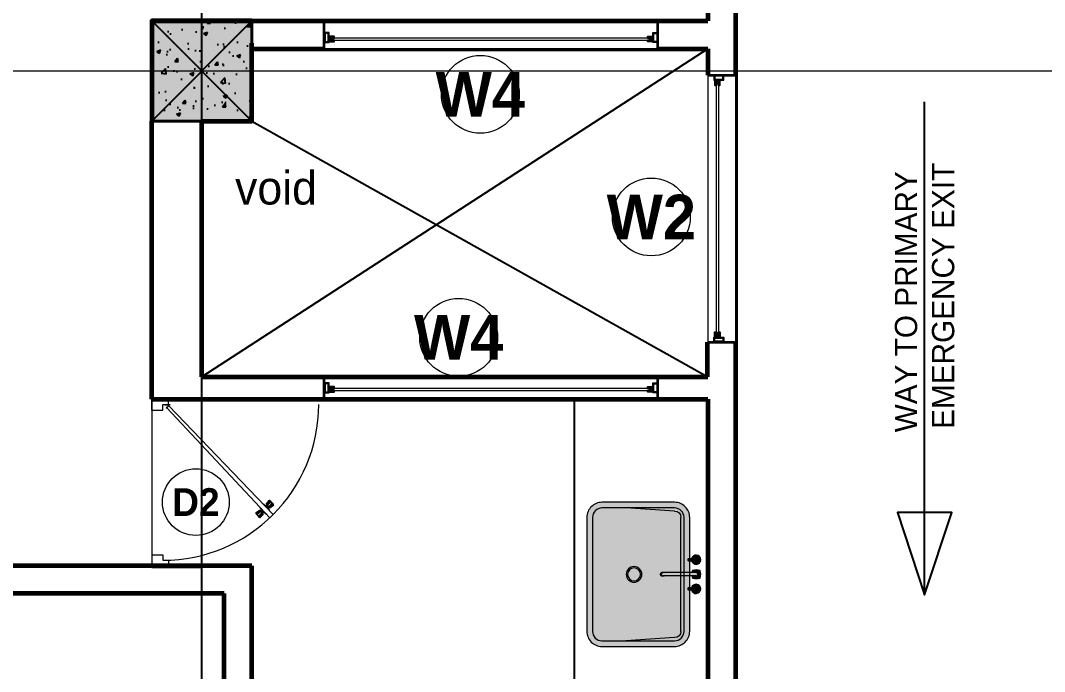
# Model space of a CAD drawing. Header units: feet. Extents: x 109753 to 150441, y 47761 to 75080.
# Drawn here: x 126728.4 to 126912.5, y 50804.8 to 50921.9 of the extents above; entities that cross this region are included whole.
import ezdxf

# ---------------------------------------------------------------- set-up
doc = ezdxf.new("R2010")
doc.units = ezdxf.units.FT
doc.header["$LTSCALE"] = 50
doc.header["$MEASUREMENT"] = 0
for name, pattern in [('( Hidden )', [0.375, 0.25, -0.125]), ('ACAD_ISO04W100', [30, 24, -3, 0, -3]), ('CENTER', [2, 1.25, -0.25, 0.25, -0.25]), ('DASHED', [0.75, 0.5, -0.25])]:
    doc.linetypes.add(name, pattern=pattern)
for name, color, linetype, lineweight in [('A-Furniture', 175, 'Continuous', 0), ('CENTRELINE', 146, 'CENTER', 18), ('COLUMN', 16, 'Continuous', 40), ('DOORS', 7, 'Continuous', 15), ('FIXTURES', 251, 'Continuous', 5), ('TEXT', 181, 'Continuous', 13), ('WALL', 1, 'Continuous', 60), ('WINDOW', 197, 'Continuous', 25)]:
    doc.layers.add(name, color=color, linetype=linetype, lineweight=lineweight)
doc.layers.add('HACTH', color=251, linetype='Continuous')
doc.styles.add('GL_Imperial', font='GOTHIC.TTF', dxfattribs={"height": 8})

# ---------------------------------------------------------------- blocks, each defined once
blk = doc.blocks.new('WIN 4 FRAME')
at = {"true_color": 0x939598}
h = blk.add_hatch(color=252, dxfattribs=at)
h.dxf.hatch_style = 1
h.paths.add_polyline_path([(0, 4.05), (0, 0), (2.02, 0), (2.02, 2.02), (2.02, 2.02), (2.02, 4.05)])
h.paths.add_polyline_path([(1.62, 0.4), (0.4, 0.4), (0.4, 3.64), (1.62, 3.64)], flags=16)
at = {"lineweight": 18}
for points in [[(2.02, 0), (2.02, 4.05), (0, 4.05), (0, 0)], [(0.4, 3.64), (0.4, 0.4), (1.62, 0.4), (1.62, 3.64)]]:
    blk.add_lwpolyline(points, close=True, dxfattribs=at)
blk = doc.blocks.new('WIN IN FRAME 2')
at = {"true_color": 0x939598}
h = blk.add_hatch(color=252, dxfattribs=at)
h.dxf.hatch_style = 1
h.paths.add_polyline_path([(0, 2.02), (0, 0), (2.02, 0), (2.02, 0.61), (1.21, 0.61), (1.21, 1.42), (2.02, 1.42), (2.02, 2.02)])
blk.add_lwpolyline([(1.21, 1.42), (2.02, 1.42), (2.02, 2.02), (0, 2.02), (0, 0), (2.02, 0), (2.02, 0.61), (1.21, 0.61)], close=True)
blk = doc.blocks.new('*U1180')
blk.add_wipeout([(0, -0.2), (135, -0.2), (135, 9.2), (0, 9.2)]).dxf.layer = 'WINDOW'
at = {"layer": 'WINDOW', "color": 35, "lineweight": 5}
for p, q in [((135, 9), (0, 9)), ((135, 0), (0, 0))]:
    blk.add_line(p, q, dxfattribs=at)
at = {"layer": 'WINDOW', "color": 10, "lineweight": 35}
for p, q in [((0, 0), (0, 9)), ((135, 0), (135, 9))]:
    blk.add_line(p, q, dxfattribs=at)
at = {"layer": 'WINDOW', "lineweight": 9}
blk.add_lwpolyline([(3.24, 3.49), (131.76, 3.49), (131.76, 4.3), (3.24, 4.3)], close=True, dxfattribs=at)
at = {"layer": 'WINDOW', "lineweight": 5}
for name, p in [('WIN 4 FRAME', (0, 2.48)), ('WIN IN FRAME 2', (2.02, 2.88))]:
    blk.add_blockref(name, p, dxfattribs=at)
at = {"layer": 'WINDOW', "lineweight": 5, "xscale": -1}
for name, p in [('WIN IN FRAME 2', (132.98, 2.88)), ('WIN 4 FRAME', (135, 2.48))]:
    blk.add_blockref(name, p, dxfattribs=at)
blk = doc.blocks.new('*U1179')
at = {"color": 9, "linetype": '( Hidden )', "lineweight": 0, "ltscale": 5, "true_color": 0xc7c8ca}
blk.add_line((0, 0), (30, 0), dxfattribs=at)
blk.add_arc((1, 2), 28, 0, 90, dxfattribs=at)
at = {"layer": 'DOORS', "color": 8}
for p, q in [((18.89, 20.61), (18.25, 21.16)), ((18.94, 20.65), (18.28, 21.21)), ((19.02, 20.72), (18.39, 21.31)), ((18.61, 21.58), (18.5, 21.47)), ((18.51, 21.46), (18.5, 21.47)), ((19.12, 20.82), (18.52, 21.43)), ((18.61, 21.58), (18.72, 21.68)), ((18.73, 21.67), (18.72, 21.68)), ((19.32, 21.01), (18.76, 21.66)), ((19.43, 21.11), (18.88, 21.77)), ((18.97, 20.17), (19.21, 20.53)), ((19.51, 21.19), (18.99, 21.87)), ((19.55, 21.23), (19.04, 21.91)), ((19.16, 20.62), (19.09, 20.7)), ((19.18, 20.64), (19.1, 20.72)), ((19.12, 20.32), (19.27, 20.58)), ((19.22, 20.67), (19.14, 20.76)), ((19.28, 20.73), (19.2, 20.81)), ((19.29, 20.47), (19.33, 20.64)), ((19.41, 20.85), (19.33, 20.93)), ((19.47, 20.9), (19.39, 20.99)), ((19.42, 20.59), (19.4, 20.7)), ((19.5, 20.94), (19.43, 21.02)), ((19.53, 20.7), (19.43, 20.73)), ((19.52, 20.96), (19.45, 21.04)), ((19.66, 20.82), (19.5, 20.79)), ((19.83, 20.98), (19.56, 20.85)), ((19.99, 21.13), (19.61, 20.9)), ((20.46, 20.31), (20.31, 20.04)), ((20.62, 20.46), (20.37, 20.1)), ((19.59, 19.5), (19.97, 19.72)), ((19.75, 19.65), (20.02, 19.77)), ((19.92, 19.8), (20.08, 19.83)), ((20.03, 19.39), (20.54, 18.72)), ((20.05, 19.92), (20.15, 19.9)), ((20.06, 19.67), (20.13, 19.58)), ((20.07, 19.44), (20.59, 18.75)), ((20.08, 19.68), (20.15, 19.6)), ((20.11, 19.72), (20.19, 19.64)), ((20.15, 19.51), (20.7, 18.85)), ((20.16, 20.03), (20.18, 19.92)), ((20.17, 19.77), (20.25, 19.69)), ((20.29, 20.15), (20.25, 19.99)), ((20.25, 19.61), (20.82, 18.97)), ((20.3, 19.9), (20.38, 19.81)), ((20.36, 19.95), (20.44, 19.87)), ((20.4, 19.99), (20.48, 19.9)), ((20.42, 20), (20.49, 19.92)), ((20.46, 19.8), (21.07, 19.19)), ((20.56, 19.9), (21.19, 19.31)), ((20.64, 19.98), (21.3, 19.41)), ((20.69, 20.01), (21.33, 19.46)), ((20.85, 18.96), (20.87, 18.94)), ((20.98, 19.05), (20.87, 18.94)), ((20.98, 19.05), (21.09, 19.15)), ((21.07, 19.16), (21.09, 19.15))]:
    blk.add_line(p, q, dxfattribs=at)
at = {"layer": 'DOORS', "color": 1}
for p, q in [((18.27, 21.2), (18.64, 21.54)), ((18.83, 20.62), (18.27, 21.11)), ((18.29, 21.26), (18.62, 21.56)), ((18.31, 21.24), (18.29, 21.26)), ((18.94, 21.87), (18.62, 21.56)), ((19.01, 21.89), (18.64, 21.54)), ((18.91, 20.62), (19.22, 20.92)), ((18.91, 20.12), (19.13, 20.45)), ((18.96, 21.85), (18.94, 21.87)), ((18.99, 20.7), (19, 20.7)), ((19.08, 20.69), (19.27, 20.87)), ((19.16, 20.61), (19.08, 20.7)), ((19.54, 21.29), (19.09, 21.88)), ((19.13, 20.45), (19.14, 20.45)), ((19.14, 20.53), (19.15, 20.53)), ((19.15, 20.61), (19.34, 20.79)), ((19.54, 21.21), (19.22, 20.92)), ((19.46, 21.05), (19.27, 20.87)), ((19.54, 20.97), (19.34, 20.79)), ((19.53, 20.96), (19.45, 21.05)), ((19.46, 21.13), (19.46, 21.13)), ((19.61, 20.97), (19.62, 20.97)), ((19.7, 20.97), (19.69, 20.97)), ((20.04, 21.18), (19.7, 20.97)), ((20.12, 21.17), (20.12, 21.18)), ((20.68, 20.5), (20.45, 20.18)), ((20.67, 20.59), (20.68, 20.58)), ((18.91, 20.04), (18.9, 20.04)), ((19.46, 19.45), (19.46, 19.44)), ((19.54, 19.44), (19.88, 19.65)), ((19.88, 19.65), (19.89, 19.65)), ((19.97, 19.65), (19.96, 19.65)), ((20.04, 19.65), (20.24, 19.83)), ((20.04, 19.41), (20.36, 19.71)), ((20.04, 19.34), (20.49, 18.74)), ((20.05, 19.66), (20.13, 19.58)), ((20.12, 19.57), (20.31, 19.75)), ((20.13, 19.49), (20.12, 19.49)), ((20.43, 20.02), (20.24, 19.83)), ((20.5, 19.93), (20.31, 19.75)), ((20.67, 20), (20.36, 19.71)), ((20.42, 20.01), (20.5, 19.93)), ((20.44, 20.09), (20.43, 20.1)), ((20.45, 20.18), (20.44, 20.17)), ((20.57, 18.73), (20.94, 19.08)), ((20.59, 19.92), (20.59, 19.93)), ((20.62, 18.78), (20.64, 18.75)), ((20.64, 18.75), (20.96, 19.06)), ((20.75, 20), (21.31, 19.51)), ((21.31, 19.43), (20.94, 19.08)), ((21.29, 19.36), (20.96, 19.06)), ((21.27, 19.39), (21.29, 19.36))]:
    blk.add_line(p, q, dxfattribs=at)
at = {"layer": 'DOORS'}
for p, q in [((0, 3), (0, 0)), ((1, 3), (0, 3)), ((1, 2.37), (1, 3.03)), ((1, 2), (1, 3)), ((1.06, 2.37), (1, 2.37)), ((2, 2), (1, 2)), ((1.06, 2.37), (1.06, 3.01)), ((1.61, 2.6), (1.16, 3.05)), ((1.65, 2.64), (1.18, 3.11)), ((1.65, 2.64), (1.61, 2.6)), ((2, 0), (2, 2)), ((28, 0), (28, 2)), ((28, 2), (29, 2)), ((29, 2), (29, 3)), ((29, 3), (30, 3)), ((30, 0), (30, 3)), ((2, 0), (0, 0)), ((28, 0), (30, 0))]:
    blk.add_line(p, q, dxfattribs=at)
blk.add_lwpolyline([(1.2, 3.08), (20.77, 21.82), (21.36, 21.23), (1.58, 2.7)], dxfattribs=at)
for radius in [0.111, 0.0537]:
    blk.add_circle((1.07, 3.12), radius, dxfattribs=at)
at = {"layer": 'DOORS', "color": 1}
for centre, start, end in [((18.31, 21.15), 133.134, 229.2104), ((18.87, 20.67), 229.2104, 313.134), ((19.04, 20.73), 223.134, 313.134), ((19.05, 21.85), 37.0576, 133.134), ((19.19, 20.57), 133.134, 217.8768), ((19.1, 20.49), 313.134, 37.8768), ((19.42, 21.09), 313.134, 43.134), ((19.5, 21.25), 313.134, 37.0576), ((19.58, 20.93), 48.3913, 133.134), ((19.66, 21.01), 228.3913, 313.134), ((20.08, 21.14), 43.134, 133.134), ((20.64, 20.54), 313.134, 43.134), ((18.94, 20.08), 133.134, 223.134), ((19.5, 19.48), 223.134, 313.134), ((19.92, 19.61), 48.3913, 133.134), ((20, 19.69), 228.3913, 313.134), ((20.08, 19.37), 133.134, 217.0576), ((20.16, 19.53), 133.134, 223.134), ((20.48, 20.13), 133.134, 217.8768), ((20.39, 20.06), 313.134, 37.8768), ((20.53, 18.78), 217.0576, 313.134), ((20.54, 19.89), 43.134, 133.134), ((20.71, 19.96), 49.2104, 133.134), ((21.28, 19.47), 313.134, 49.2104)]:
    blk.add_arc(centre, 0.0571, start, end, dxfattribs=at)
blk = doc.blocks.new('*U1074')
blk.add_wipeout([(0, -0.2), (108, -0.2), (108, 11.45), (0, 11.45)]).dxf.layer = 'WINDOW'
at = {"layer": 'WINDOW', "color": 35, "lineweight": 5}
for p, q in [((108, 11.25), (0, 11.25)), ((108, 0), (0, 0))]:
    blk.add_line(p, q, dxfattribs=at)
at = {"layer": 'WINDOW', "color": 10, "lineweight": 35}
for p, q in [((0, 0), (0, 11.25)), ((108, 0), (108, 11.25))]:
    blk.add_line(p, q, dxfattribs=at)
at = {"layer": 'WINDOW', "lineweight": 9}
blk.add_lwpolyline([(3.24, 3.49), (104.76, 3.49), (104.76, 4.3), (3.24, 4.3)], close=True, dxfattribs=at)
at = {"layer": 'WINDOW', "lineweight": 5}
for name, p in [('WIN 4 FRAME', (0, 2.48)), ('WIN IN FRAME 2', (2.02, 2.88))]:
    blk.add_blockref(name, p, dxfattribs=at)
at = {"layer": 'WINDOW', "lineweight": 5, "xscale": -1}
for name, p in [('WIN IN FRAME 2', (105.98, 2.88)), ('WIN 4 FRAME', (108, 2.48))]:
    blk.add_blockref(name, p, dxfattribs=at)
blk = doc.blocks.new('*U1181')
blk.add_wipeout([(0, -0.2), (135, -0.2), (135, 11.45), (0, 11.45)]).dxf.layer = 'WINDOW'
at = {"layer": 'WINDOW', "color": 35, "lineweight": 5}
for p, q in [((135, 11.25), (0, 11.25)), ((135, 0), (0, 0))]:
    blk.add_line(p, q, dxfattribs=at)
at = {"layer": 'WINDOW', "color": 10, "lineweight": 35}
for p, q in [((0, 0), (0, 11.25)), ((135, 0), (135, 11.25))]:
    blk.add_line(p, q, dxfattribs=at)
at = {"layer": 'WINDOW', "lineweight": 9}
blk.add_lwpolyline([(3.24, 3.49), (131.76, 3.49), (131.76, 4.3), (3.24, 4.3)], close=True, dxfattribs=at)
at = {"layer": 'WINDOW', "lineweight": 5}
for name, p in [('WIN 4 FRAME', (0, 2.48)), ('WIN IN FRAME 2', (2.02, 2.88))]:
    blk.add_blockref(name, p, dxfattribs=at)
at = {"layer": 'WINDOW', "lineweight": 5, "xscale": -1}
for name, p in [('WIN IN FRAME 2', (132.98, 2.88)), ('WIN 4 FRAME', (135, 2.48))]:
    blk.add_blockref(name, p, dxfattribs=at)
blk = doc.blocks.new('A$C62EE282B')
at = {"true_color": 0xaaabad}
h = blk.add_hatch(color=253, dxfattribs=at)
h.dxf.hatch_style = 1
h.paths.add_polyline_path([(-30.6, 54.1), (-49, 54.2, -0.414214), (-51, 56.1), (-50.9, 60, -0.414214), (-49, 62), (-30.6, 61.9, -6.364491)])
at = {"true_color": 0x646d72}
h = blk.add_hatch(color=251, dxfattribs=at)
h.dxf.hatch_style = 1
h.paths.add_polyline_path([(-36.7, 54.1), (-32.6, 54.1, 7.383374), (-32.6, 61.9), (-36.7, 62, -9.431853)])
at = {"true_color": 0xcecdcb}
h = blk.add_hatch(color=254, dxfattribs=at)
h.dxf.hatch_style = 1
h.paths.add_polyline_path([(-32.6, 54.1), (-30.6, 54.1, 6.364491), (-30.6, 61.9), (-32.6, 61.9, -7.383374)])
h = blk.add_hatch(color=254, dxfattribs=at)
h.dxf.hatch_style = 1
h.paths.add_polyline_path([(-159.4, 3.8), (-158.5, 5.1), (-157.5, 6.2), (-156.2, 7.1), (-154.7, 7.7), (-153.2, 8), (-150.8, 8), (-151.7, 8), (-151.9, 7.9), (-153.3, 7.6), (-154.7, 6.9), (-155.9, 6), (-156.9, 4.9), (-157.7, 3.7), (-158.3, 2.2), (-158.5, 0.8), (-158.5, -0.8), (-158.3, -2.2), (-157.7, -3.7), (-156.9, -4.9), (-155.9, -6), (-154.7, -6.9), (-153.3, -7.6), (-151.9, -7.9), (-151.7, -8), (-150.8, -8), (-153.2, -8), (-154.7, -7.7), (-156.2, -7.1), (-157.5, -6.2), (-158.5, -5.1), (-159.4, -3.8), (-160, -2.3), (-160.3, -0.8), (-160.3, 0.8), (-160, 2.3)])
at = {"true_color": 0x646d72}
h = blk.add_hatch(color=251, dxfattribs=at)
h.dxf.hatch_style = 1
h.paths.add_polyline_path([(-151.9, -7.9), (-153.3, -7.6), (-154.7, -6.9), (-155.9, -6), (-156.9, -4.9), (-157.7, -3.7), (-158.3, -2.2), (-158.5, -0.8), (-158.5, 0.8), (-158.3, 2.2), (-157.7, 3.7), (-156.9, 4.9), (-155.9, 6), (-154.7, 6.9), (-153.3, 7.6), (-151.9, 7.9), (-151.7, 8), (-150.4, 8), (-148.9, 7.8), (-147.5, 7.4), (-146.2, 6.6), (-151.3, 6.6), (-152.9, 6.2), (-154, 5.7), (-154.9, 4.9), (-155.7, 4), (-156.4, 3), (-156.8, 1.8), (-157.1, 0.6), (-157.1, -0.6), (-156.8, -1.8), (-156.4, -3), (-155.7, -4), (-154.9, -4.9), (-154, -5.7), (-152.9, -6.2), (-151.7, -6.5), (-150.5, -6.6), (-146.2, -6.6), (-147.5, -7.4), (-148.9, -7.8), (-150.4, -8)], flags=17)
at = {"true_color": 0xcecdcb}
h = blk.add_hatch(color=254, dxfattribs=at)
h.dxf.hatch_style = 1
h.paths.add_polyline_path([(-17.5, 6.6, -1), (-17.5, -6.6), (-75.3, -6.6), (-146.2, -6.6), (-150.5, -6.6), (-151.7, -6.5), (-152.9, -6.2), (-154, -5.7), (-154.9, -4.9), (-155.7, -4), (-156.4, -3), (-156.8, -1.8), (-157.1, -0.6), (-157.1, 0.6), (-156.8, 1.8), (-156.4, 3), (-155.7, 4), (-154.9, 4.9), (-154, 5.7), (-152.9, 6.2), (-151.7, 6.5), (-150.5, 6.6), (-146.2, 6.6), (-75.3, 6.6)])
at = {"true_color": 0x646d72}
h = blk.add_hatch(color=251, dxfattribs=at)
h.dxf.hatch_style = 1
h.paths.add_polyline_path([(-2, 14.8, -0.134336), (-2, -14.8, -0.265125), (-2.7, -15.5, -0.134336), (-32.3, -15.5, -0.130311), (-32.7, -15.2), (-29.4, -11.9), (-33.5, -12.6, -0.026985), (-34.6, -6.6), (-30.3, -6.6, 0.022884), (-29.5, -11.2, 0.28938), (-28.7, -12, 0.111472), (-6.2, -12, 0.28938), (-5.5, -11.2, 0.111472), (-5.5, 11.2, 0.28938), (-6.2, 12, 0.111472), (-28.7, 12, 0.28938), (-29.5, 11.2, 0.022884), (-30.3, 6.6), (-34.6, 6.6, -0.026985), (-33.5, 12.6), (-29.4, 11.9), (-32.7, 15.2, -0.130311), (-32.3, 15.5, -0.134336), (-2.7, 15.5, -0.265125)])
h = blk.add_hatch(color=251, dxfattribs=at)
h.dxf.hatch_style = 1
h.paths.add_polyline_path([(-29.4, 11.9), (-33.5, 12.6, -0.010033), (-33, 14.8, -0.130311), (-32.7, 15.2)], flags=17)
at = {"true_color": 0xaaabad}
h = blk.add_hatch(color=253, dxfattribs=at)
h.dxf.hatch_style = 1
h.paths.add_polyline_path([(-23.2, -6.6), (-17.5, -6.6, 1), (-17.5, 6.6), (-23.2, 6.6, -2.170959)], flags=16)
h.paths.add_polyline_path([(-6.2, 12, -0.28938), (-5.5, 11.2, -0.111472), (-5.5, -11.2, -0.28938), (-6.2, -12, -0.111472), (-28.7, -12, -0.28938), (-29.5, -11.2, -0.022884), (-30.3, -6.6), (-27.8, -6.6, 3.389161), (-27.8, 6.6), (-30.3, 6.6, -0.022884), (-29.5, 11.2, -0.28938), (-28.7, 12, -0.111472)])
h = blk.add_hatch(color=253, dxfattribs=at)
h.dxf.hatch_style = 1
h.paths.add_polyline_path([(-23.2, 6.6), (-27.8, 6.6, -3.389161), (-27.8, -6.6), (-23.2, -6.6, 2.170959)])
h.paths.add_polyline_path([(-17.5, 6.6), (-23.2, 6.6, -2.170959), (-23.2, -6.6), (-17.5, -6.6, 1)], flags=17)
at = {"true_color": 0x646d72}
h = blk.add_hatch(color=251, dxfattribs=at)
h.dxf.hatch_style = 1
h.paths.add_polyline_path([(-36.7, -62), (-32.6, -62, 7.383374), (-32.6, -54.2), (-36.7, -54.2, -9.431853)])
h = blk.add_hatch(color=251, dxfattribs=at)
h.dxf.hatch_style = 1
h.paths.add_polyline_path([(-29.4, -11.9), (-32.7, -15.2, -0.130311), (-33, -14.8, -0.010033), (-33.5, -12.6)], flags=17)
at = {"true_color": 0xaaabad}
h = blk.add_hatch(color=253, dxfattribs=at)
h.dxf.hatch_style = 1
h.paths.add_polyline_path([(-30.6, -62), (-49, -62, -0.414214), (-51, -60), (-50.9, -56.1, -0.414214), (-49, -54.2), (-30.6, -54.2, -6.364491)])
at = {"true_color": 0xcecdcb}
h = blk.add_hatch(color=254, dxfattribs=at)
h.dxf.hatch_style = 1
h.paths.add_polyline_path([(-32.6, -62), (-30.6, -62, 6.364491), (-30.6, -54.2), (-32.6, -54.2, -7.383374)])
at = {"color": 7, "ltscale": 0.1}
for p, q in [((-146.2, 6.6), (-150.5, 6.6)), ((-17.5, 6.6), (-75.3, 6.6)), ((-146.2, -6.6), (-150.5, -6.6)), ((-17.5, -6.6), (-75.3, -6.6))]:
    blk.add_line(p, q, dxfattribs=at)
at = {"ltscale": 0.1}
for p, q in [((-75.3, 6.6), (-146.2, 6.6)), ((-5.6, 11.9), (-2.5, 15)), ((-75.3, -6.6), (-146.2, -6.6))]:
    blk.add_line(p, q, dxfattribs=at)
at = {"color": 252, "lineweight": 5, "ltscale": 0.1, "true_color": 0x939598}
for p, q in [((-33.5, 12.6), (-29.4, 11.9)), ((-32.7, 15.2), (-29.4, 11.9)), ((-33.5, -12.6), (-29.4, -11.9)), ((-29.4, -11.9), (-32.7, -15.2)), ((-5.6, -11.9), (-2.5, -15))]:
    blk.add_line(p, q, dxfattribs=at)
for points in [[(-30.6, 61.9), (-49, 62, 0.414214), (-50.9, 60), (-51, 56.1, 0.414214), (-49, 54.2), (-30.6, 54.1)], [(-30.6, -54.2), (-49, -54.2, 0.414214), (-50.9, -56.1), (-51, -60, 0.414214), (-49, -62), (-30.6, -62)]]:
    blk.add_lwpolyline(points, format="xyb")
at = {"flags": 128}
for points in [[(-150.8, -8), (-153.2, -8), (-154.7, -7.7), (-156.2, -7.1), (-157.5, -6.2), (-158.5, -5.1), (-159.4, -3.8), (-160, -2.3), (-160.3, -0.8), (-160.3, 0.8), (-160, 2.3), (-159.4, 3.8), (-158.5, 5.1), (-157.5, 6.2), (-156.2, 7.1), (-154.7, 7.7), (-153.2, 8), (-150.8, 8)], [(-151.7, 8), (-150.4, 8), (-148.9, 7.8), (-147.5, 7.4), (-146.2, 6.6)], [(-146.2, -6.6), (-147.5, -7.4), (-148.9, -7.8), (-150.4, -8), (-151.7, -8)]]:
    blk.add_lwpolyline(points, dxfattribs=at)
at = {"color": 252, "lineweight": 5, "true_color": 0x939598, "flags": 128}
blk.add_lwpolyline([(-151.7, -8), (-151.9, -7.9), (-153.3, -7.6), (-154.7, -6.9), (-155.9, -6), (-156.9, -4.9), (-157.7, -3.7), (-158.3, -2.2), (-158.5, -0.8), (-158.5, 0.8), (-158.3, 2.2), (-157.7, 3.7), (-156.9, 4.9), (-155.9, 6), (-154.7, 6.9), (-153.3, 7.6), (-151.9, 7.9), (-151.7, 8)], dxfattribs=at)
at = {"color": 7, "flags": 128}
blk.add_lwpolyline([(-150.5, -6.6), (-151.7, -6.5), (-152.9, -6.2), (-154, -5.7), (-154.9, -4.9), (-155.7, -4), (-156.4, -3), (-156.8, -1.8), (-157.1, -0.6), (-157.1, 0.6), (-156.8, 1.8), (-156.4, 3), (-155.7, 4), (-154.9, 4.9), (-154, 5.7), (-152.9, 6.2), (-151.7, 6.5), (-150.5, 6.6)], dxfattribs=at)
at = {"color": 252, "lineweight": 5, "ltscale": 0.1, "true_color": 0x939598}
for centre, radius, start, end in [((-18.5, 58.1), 18.6, 192.1921, 167.9837), ((-18.4, 58.1), 14.7, 195.6204, 164.7677), ((20.3, 0), 51.1, 167.2787, 172.4625), ((-28.5, 11), 1.05, 102.7213, 167.2787), ((-17.5, -37.8), 51.1, 77.2787, 102.7213), ((-17.5, 0), 12.2, 212.8783, 147.1217), ((-17.5, 0), 8.74, 229.464, 130.536), ((-6.5, 11), 1.05, 12.7213, 77.2787), ((-55.3, 0), 51.1, 347.2787, 12.7213), ((-18.5, -58.1), 18.6, 192.1921, 167.9837), ((20.3, 0), 51.1, 187.508, 192.7213), ((-28.5, -11), 1.05, 192.7213, 257.2787), ((-17.5, 37.8), 51.1, 257.2787, 282.7213), ((-6.5, -11), 1.05, 282.7213, 347.2787), ((-18.4, -58.1), 14.7, 195.6204, 164.7677)]:
    blk.add_arc(centre, radius, start, end, dxfattribs=at)
at = {"ltscale": 0.1}
for centre, radius, start, end in [((-18.5, 58.1), 12.8, 198.066, 162.3484), ((21, 0), 56, 164.6978, 173.18), ((-32, 14.5), 1.05, 105.3022, 164.6978), ((-17.5, -38.5), 56, 74.6978, 105.3022), ((-17.5, 0), 6.65, 270, 90), ((-3, 14.5), 1.05, 15.3022, 74.6978), ((-56, 0), 56, 344.6978, 15.3022), ((21, 0), 56, 186.82, 195.3022), ((-32, -14.5), 1.05, 195.3022, 254.6978), ((-17.5, 38.5), 56, 254.6978, 285.3022), ((-3, -14.5), 1.05, 285.3022, 344.6978), ((-18.5, -58.1), 12.8, 198.066, 162.3484)]:
    blk.add_arc(centre, radius, start, end, dxfattribs=at)
blk = doc.blocks.new('basin-flat-1')
at = {"true_color": 0xffffff}
h = blk.add_hatch(color=7, dxfattribs=at)
h.dxf.hatch_style = 1
h.paths.add_polyline_path([(453.2, 256.4, 0.414214), (385.6, 324), (58.7, 324, 0.414214), (-8.9, 256.4), (-8.9, -256.4, 0.414214), (58.7, -324), (385.6, -324, 0.414214), (453.2, -256.4)])
h.paths.add_polyline_path([(427.7, 256.4), (427.7, -256.4, -0.414214), (385.6, -298.6), (58.7, -298.6, -0.414214), (16.6, -256.4), (16.6, 256.4, -0.414214), (58.7, 298.6), (385.6, 298.6, -0.414214)], flags=16)
h.paths.add_polyline_path([(238.3, 0, -1), (168, 0, -1)], flags=0)
h.paths.add_polyline_path([(232.3, 0, -1), (173.9, 0, -1)], flags=0)
h = blk.add_hatch(color=7, dxfattribs=at)
h.dxf.hatch_style = 1
h.paths.add_polyline_path([(16.6, 256.4, -0.414214), (58.7, 298.6), (165.8, 298.6), (385.6, 284.5, -0.414214), (413.6, 256.4), (413.6, -256.4, -0.414214), (385.6, -284.5), (165.8, -298.6), (58.7, -298.6, -0.414214), (16.6, -256.4)])
h.paths.add_polyline_path([(238.3, 0, 1), (168, 0, 1)], flags=16)
h.paths.add_polyline_path([(232.3, 0, 1), (173.9, 0, 1)], flags=0)
h = blk.add_hatch(color=7, dxfattribs=at)
h.dxf.hatch_style = 1
h.paths.add_polyline_path([(413.6, 256.4, 0.414214), (385.6, 284.5), (165.8, 298.6), (385.6, 298.6, -0.414214), (427.7, 256.4), (427.7, 7.1), (417.9, 7.1), (413.6, 7.1)])
h.paths.add_polyline_path([(413.6, -7.9), (417.9, -7.9), (427.7, -7.9), (427.7, -256.4, -0.414214), (385.6, -298.6), (165.8, -298.6), (385.6, -284.5, 0.414214), (413.6, -256.4)])
h = blk.add_hatch(color=7, dxfattribs=at)
h.dxf.hatch_style = 1
h.paths.add_polyline_path([(232.3, 0, 1), (173.9, 0, 1)], flags=0)
h.paths.add_polyline_path([(168, 0, 1), (238.3, 0, 1)])
h.paths.add_polyline_path([(232.3, 0, -1), (173.9, 0, -1)], flags=16)
h = blk.add_hatch(color=7, dxfattribs=at)
h.dxf.hatch_style = 1
h.paths.add_polyline_path([(173.9, 0, 1), (232.3, 0, 1)])
at = {"ltscale": 0.1}
for p, q in [((385.6, 284.5), (165.8, 298.6)), ((413.6, 256.4), (413.6, -256.4)), ((385.6, -284.5), (165.8, -298.6))]:
    blk.add_line(p, q, dxfattribs=at)
for points in [[(385.6, 324, -0.414214), (453.2, 256.4), (453.2, -256.4, -0.414214), (385.6, -324), (58.7, -324, -0.414214), (-8.9, -256.4), (-8.9, 256.4, -0.414214), (58.7, 324)], [(385.6, 298.6, -0.414214), (427.7, 256.4), (427.7, -256.4, -0.414214), (385.6, -298.6), (58.7, -298.6, -0.414214), (16.6, -256.4), (16.6, 256.4, -0.414214), (58.7, 298.6)]]:
    blk.add_lwpolyline(points, format="xyb", close=True, dxfattribs=at)
at = {"color": 252, "lineweight": 5, "ltscale": 0.1, "true_color": 0x939598}
for radius in [35.1, 29.2]:
    blk.add_circle((203.1, 0), radius, dxfattribs=at)
at = {"ltscale": 0.1}
for centre, start, end in [((385.6, 256.4), 0, 90), ((385.6, -256.4), 270, 0)]:
    blk.add_arc(centre, 28.1, start, end, dxfattribs=at)
at = {"layer": 'FIXTURES', "xscale": -1.126956521740953, "yscale": 1.126956521740953, "zscale": 1.126956521740953, "rotation": 180}
blk.add_blockref('A$C62EE282B', (502.8, -0.4), dxfattribs=at)
blk = doc.blocks.new('A$Cb5c74cea')
at = {"true_color": 0xffffff, "transparency": 33554687}
h = blk.add_hatch(color=7, dxfattribs=at)
h.dxf.hatch_style = 1
h.paths.add_polyline_path([(-9, -9), (9, -9), (9, 9), (-9, 9)])
at = {"layer": 'HACTH', "transparency": 33554623}
h = blk.add_hatch(dxfattribs=at)
h.set_pattern_fill('AR-CONC', color=256)
h.set_pattern_definition([(50, (-126497.0296, -50480.552), (7.17260183, -0.62752135), [0.75, -8.25]), (355, (-126497.03, -50480.552), (-1.38751334, 7.52192134), [0.6, -6.6]), (100.4514445, (-126496.432, -50480.604), (5.78508847, 6.8943999), [0.63740192, -7.01142112]), (46.1842, (-126497.03, -50478.552), (10.6724133, -1.6551928), [1.125, -12.375]), (96.6356355, (-126496.14, -50478.69), (9.34661946, 9.741186), [0.9561034, -10.5171376]), (351.184164, (-126497.03, -50478.552), (9.34661945, 9.741186), [0.9, -9.9]), (21, (-126496.0296, -50479.052), (5.96907052, -4.0261889), [0.75, -8.25]), (326, (-126496.03, -50479.052), (2.4331533, 7.25150045), [0.6, -6.6]), (71.451445, (-126495.532, -50479.387), (8.40222377, 3.22531153), [0.6374019, -7.01142112]), (37.5, (-126497.0296, -50480.5518), (0.121598553, 3.32893854), [0, -6.52, 0, -6.7, 0, -6.625]), (7.5, (-126497.0296, -50480.5518), (2.63069537, 3.94411712), [0, -3.82, 0, -6.37, 0, -2.525]), (327.5, (-126499.2596, -50480.5518), (5.33822436, -0.225548717), [0, -2.5, 0, -7.8, 0, -10.35]), (317.5, (-126500.2596, -50480.5518), (5.8318617, 1.00104982), [0, -3.25, 0, -5.18, 0, -7.35])])
h.paths.add_polyline_path([(-9, -9), (9, -9), (9, 9), (-9, 9)])
at = {"layer": 'COLUMN'}
blk.add_lwpolyline([(-9, -9), (9, -9), (9, 9), (-9, 9)], close=True, dxfattribs=at)
at = {"layer": 'Defpoints', "color": 18, "true_color": 0x000000}
for p, q in [((-9, -9), (9, 9)), ((-9, 9), (9, -9))]:
    blk.add_line(p, q, dxfattribs=at)

msp = doc.modelspace()

# ---------------------------------------------------------------- linework, layer by layer
at = {"linetype": 'ACAD_ISO04W100', "ltscale": 3}
msp.add_line((126761.03, 50294.25), (126761.03, 51492.02), dxfattribs=at)
msp.add_lwpolyline([(126890.96, 50818.59), (126895.84, 50833.4), (126886.08, 50833.4), (126890.96, 50818.59), (126890.96, 50907.23)])
at = {"layer": 'CENTRELINE', "ltscale": 35}
msp.add_line((126392.03, 50912.79), (127331.03, 50912.79), dxfattribs=at)
at = {"layer": 'TEXT'}
for centre, radius in [((126811.09, 50908.59), 7), ((126841.83, 50886.54), 7), ((126759.95, 50835.25), 6)]:
    msp.add_circle(centre, radius, dxfattribs=at)
at = {"layer": 'WALL'}
for p, q in [((126856.99, 51068.91), (126856.99, 50471.55)), ((126851.99, 51063.91), (126851.99, 50921.79)), ((126770.03, 50916.79), (126851.99, 50916.79)), ((126752.03, 50853.79), (126752.03, 50903.79)), ((126761.03, 50857.79), (126761.03, 50903.79)), ((126851.99, 50853.79), (126851.99, 50696.67)), ((126770.03, 50823.79), (126692.03, 50823.79)), ((126752.03, 50823.79), (126761.03, 50823.79)), ((126770.03, 50696.67), (126770.03, 50823.79)), ((126765.03, 50818.79), (126692.03, 50818.79)), ((126765.03, 50696.67), (126765.03, 50818.79))]:
    msp.add_line(p, q, dxfattribs=at)
for points in [[(126770.03, 50921.79), (126770.03, 50921.79), (126752.03, 50921.79), (126752.03, 50903.79)], [(126761.03, 50903.79), (126770.03, 50903.79), (126770.03, 50917.79)]]:
    msp.add_lwpolyline(points, dxfattribs=at)

# ---------------------------------------------------------------- block references
msp.add_blockref('A$Cb5c74cea', (126761.03, 50912.79))
at = {"layer": 'A-Furniture', "xscale": -0.04000000000001496, "yscale": 0.04000000000001496, "zscale": 0.04000000000001496, "rotation": 180}
msp.add_blockref('basin-flat-1', (126830.6, 50822.25), dxfattribs=at)
at = {"layer": 'WALL', "rotation": 270}
msp.add_blockref('*U1179', (126752.03, 50853.79), dxfattribs=at)
at = {"layer": 'WINDOW', "xscale": 0.4444444444444445, "yscale": 0.4444444444444445, "zscale": 0.4444444444444445}
msp.add_blockref('*U1180', (126783.02, 50853.79), dxfattribs=at)

# ---------------------------------------------------------------- texts
at = {"layer": 'TEXT', "attachment_point": 5, "style": 'GL_Imperial'}
for s, insert, char_height in [('{\\fStylus BT|b1|i0|c0|p34;W4}', (126811.09, 50908.59), 8), ('{\\fStylus BT|b1|i0|c0|p34;W2}', (126841.83, 50886.54), 8), ('{\\fStylus BT|b1|i0|c0|p34;W4}', (126807.2, 50864.88), 8), ('{\\fStylus BT|b1|i0|c0|p34;D2}', (126759.95, 50835.25), 5)]:
    msp.add_mtext_dynamic_manual_height_columns(s, width=9.3058, gutter_width=35, heights=[0], dxfattribs=dict(at, insert=insert, char_height=char_height))
at = {"layer": 'TEXT', "insert": (126885.62, 50847.65), "char_height": 4, "width": 46.7728, "attachment_point": 1, "rotation": 90, "style": 'GL_Imperial'}
msp.add_mtext('\\pi0.15052;WAY TO PRIMARY \\P\\pi0.77459;EMERGENCY EXIT', dxfattribs=at)
at = {"layer": 'TEXT', "insert": (126766.17, 50894.77), "char_height": 8, "width": 18.2796, "attachment_point": 1, "style": 'GL_Imperial'}
msp.add_mtext('\\pi0.82914;{\\H0.75x;void}', dxfattribs=at)

# ---------------------------------------------------------------- next in the draw order: linework, layer by layer
at = {"linetype": 'DASHED', "ltscale": 5}
msp.add_line((126770.03, 50903.79), (126851.99, 50857.79), dxfattribs=at)
msp.add_lwpolyline([(126827.99, 50853.79), (126827.99, 50793.67), (126851.99, 50793.67)])
at = {"layer": 'TEXT'}
msp.add_circle((126807.2, 50864.88), 7, dxfattribs=at)
at = {"layer": 'WALL'}
for p, q in [((126761.03, 50857.79), (126851.99, 50857.79)), ((126752.03, 50853.79), (126851.99, 50853.79))]:
    msp.add_line(p, q, dxfattribs=at)

# ---------------------------------------------------------------- next in the draw order: block references
at = {"layer": 'WINDOW', "xscale": 0.4444444444444445, "yscale": 0.4444444444444445, "zscale": 0.4444444444444445}
msp.add_blockref('*U1181', (126783.02, 50916.79), dxfattribs=at)

# ---------------------------------------------------------------- next in the draw order: linework, layer by layer
at = {"layer": 'WALL'}
msp.add_lwpolyline([(126752.03, 50921.79), (126851.99, 50921.79)], dxfattribs=at)

# ---------------------------------------------------------------- next in the draw order: block references
at = {"layer": 'WINDOW', "xscale": -0.4444444444444445, "yscale": 0.4444444444444445, "zscale": 0.4444444444444445, "rotation": 270}
msp.add_blockref('*U1074', (126851.99, 50864.02), dxfattribs=at)

# ---------------------------------------------------------------- next in the draw order: linework, layer by layer
at = {"linetype": 'DASHED', "ltscale": 5}
for p, q in [((126851.99, 50916.79), (126761.03, 50857.79)), ((126770.03, 50903.79), (126851.99, 50857.79))]:
    msp.add_line(p, q, dxfattribs=at)
at = {"layer": 'WALL'}
msp.add_line((126851.99, 50916.79), (126851.99, 50912.02), dxfattribs=at)
at = {"layer": 'WALL', "linetype": 'DASHED', "ltscale": 1000}
msp.add_line((126851.9, 50864.02), (126851.9, 50857.79), dxfattribs=at)

doc.saveas('drawing.dxf')
